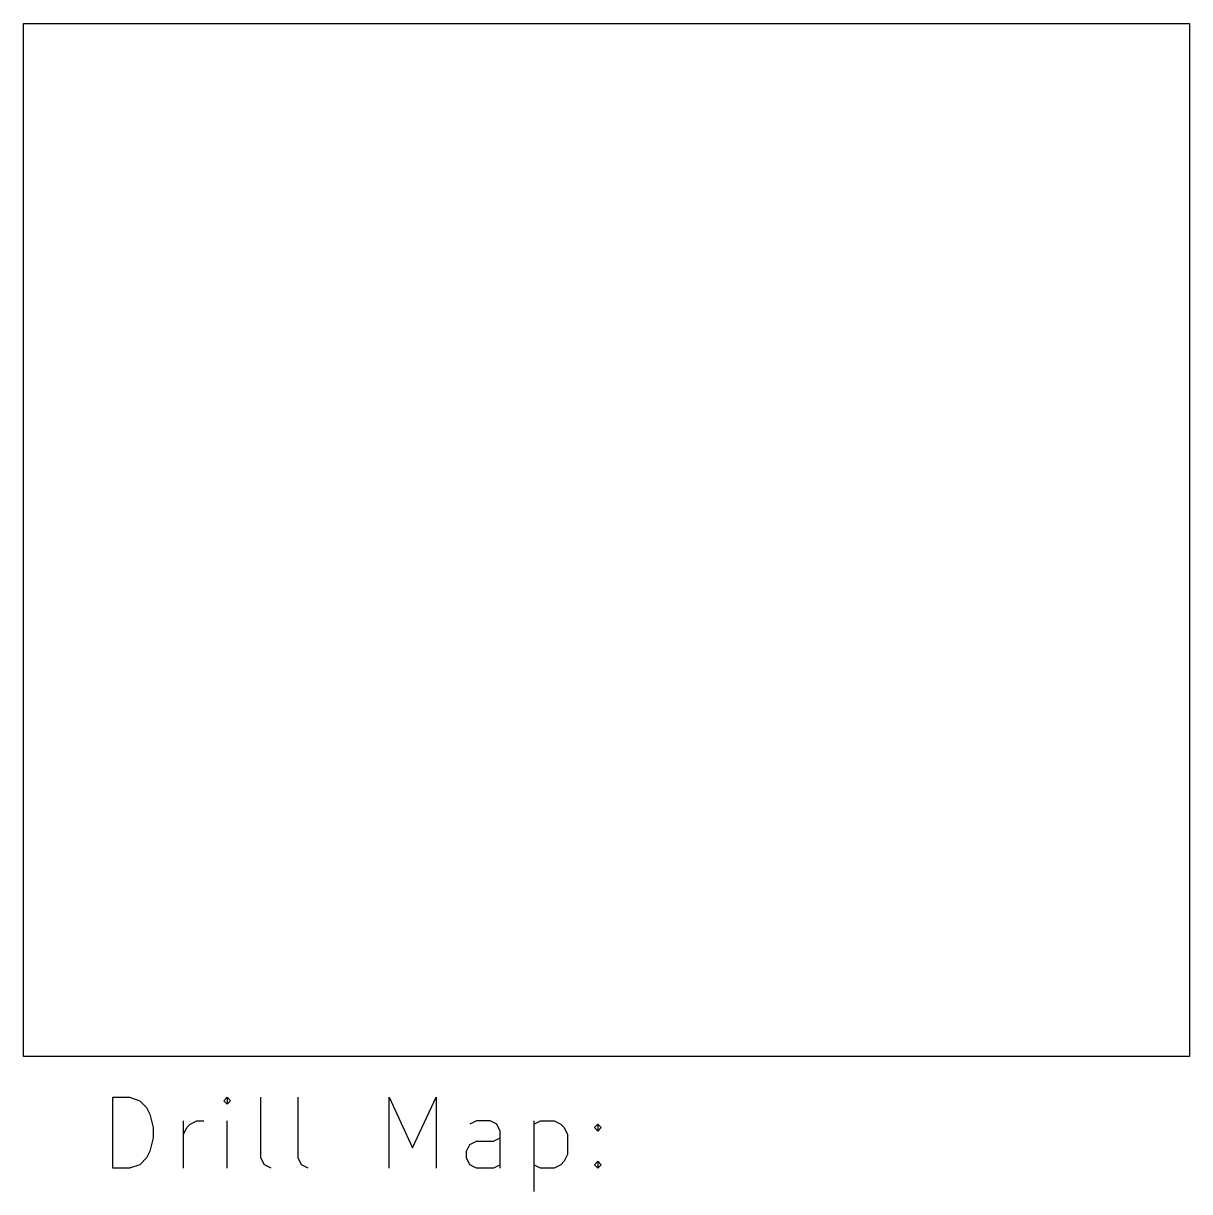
# Model space of a CAD drawing. Extents: x 5.35 to 6.65, y -4.3 to -3.
import ezdxf

# ---------------------------------------------------------------- set-up
doc = ezdxf.new("R2010")
doc.units = 0
doc.header["$MEASUREMENT"] = 0
doc.layers.add('BLACK', color=7, linetype='CONTINUOUS')

msp = doc.modelspace()

# ---------------------------------------------------------------- linework, layer by layer
at = {"layer": 'BLACK', "linetype": 'CONTINUOUS'}
for p, q in [((5.35, -3), (6.64791, -3)), ((5.35, -4.15), (5.35, -3)), ((6.64791, -3), (6.64791, -4.15)), ((6.64791, -4.15), (5.35, -4.15)), ((5.44946, -4.2742), (5.44946, -4.19546)), ((5.44946, -4.19546), (5.4682, -4.19546)), ((5.4682, -4.19546), (5.47945, -4.19921)), ((5.47945, -4.19921), (5.48695, -4.20671)), ((5.57694, -4.19546), (5.57319, -4.19921)), ((5.57319, -4.19921), (5.57694, -4.20296)), ((5.58069, -4.19921), (5.57694, -4.19546)), ((5.57694, -4.19546), (5.57694, -4.20296)), ((5.57694, -4.20296), (5.58069, -4.19921)), ((5.61444, -4.26295), (5.61444, -4.19546)), ((5.65568, -4.26295), (5.65568, -4.19546)), ((5.75692, -4.2742), (5.75692, -4.19546)), ((5.75692, -4.19546), (5.78316, -4.25171)), ((5.78316, -4.25171), (5.80941, -4.19546)), ((5.80941, -4.19546), (5.80941, -4.2742)), ((5.48695, -4.20671), (5.4907, -4.21421)), ((5.4907, -4.21421), (5.49445, -4.22921)), ((5.5282, -4.2742), (5.5282, -4.22171)), ((5.53195, -4.22921), (5.5357, -4.22546)), ((5.5357, -4.22546), (5.54319, -4.22171)), ((5.54319, -4.22171), (5.55069, -4.22171)), ((5.57694, -4.2742), (5.57694, -4.22171)), ((5.85441, -4.22171), (5.84691, -4.22546)), ((5.8694, -4.22171), (5.85441, -4.22171)), ((5.8769, -4.22546), (5.8694, -4.22171)), ((5.88065, -4.23296), (5.8769, -4.22546)), ((5.91815, -4.22171), (5.91815, -4.30045)), ((5.91815, -4.22546), (5.92565, -4.22171)), ((5.92565, -4.22171), (5.94064, -4.22171)), ((5.94064, -4.22171), (5.94814, -4.22546)), ((5.94814, -4.22546), (5.95189, -4.22921)), ((5.98564, -4.22921), (5.98939, -4.22546)), ((5.98939, -4.22546), (5.99314, -4.22921)), ((5.98939, -4.22546), (5.98939, -4.23296)), ((5.49445, -4.22921), (5.49445, -4.24046)), ((5.5282, -4.23671), (5.53195, -4.22921)), ((5.88065, -4.2742), (5.88065, -4.23296)), ((5.95189, -4.22921), (5.95564, -4.23671)), ((5.95564, -4.23671), (5.95564, -4.25921)), ((5.98939, -4.23296), (5.98564, -4.22921)), ((5.99314, -4.22921), (5.98939, -4.23296)), ((5.49445, -4.24046), (5.4907, -4.25546)), ((5.84316, -4.25546), (5.84691, -4.24796)), ((5.84691, -4.24796), (5.85441, -4.24421)), ((5.85441, -4.24421), (5.87315, -4.24421)), ((5.87315, -4.24421), (5.88065, -4.24046)), ((5.48695, -4.26295), (5.47945, -4.27045)), ((5.4907, -4.25546), (5.48695, -4.26295)), ((5.61819, -4.27045), (5.61444, -4.26295)), ((5.65943, -4.27045), (5.65568, -4.26295)), ((5.84316, -4.26295), (5.84316, -4.25546)), ((5.84691, -4.27045), (5.84316, -4.26295)), ((5.95564, -4.25921), (5.95189, -4.2667)), ((5.4682, -4.2742), (5.44946, -4.2742)), ((5.47945, -4.27045), (5.4682, -4.2742)), ((5.62568, -4.2742), (5.61819, -4.27045)), ((5.66693, -4.2742), (5.65943, -4.27045)), ((5.85441, -4.2742), (5.84691, -4.27045)), ((5.87315, -4.2742), (5.85441, -4.2742)), ((5.88065, -4.27045), (5.87315, -4.2742)), ((5.92565, -4.2742), (5.91815, -4.27045)), ((5.94064, -4.2742), (5.92565, -4.2742)), ((5.94814, -4.27045), (5.94064, -4.2742)), ((5.95189, -4.2667), (5.94814, -4.27045)), ((5.98564, -4.27045), (5.98939, -4.2667)), ((5.98939, -4.2742), (5.98564, -4.27045)), ((5.98939, -4.2667), (5.99314, -4.27045)), ((5.98939, -4.2667), (5.98939, -4.2742)), ((5.99314, -4.27045), (5.98939, -4.2742))]:
    msp.add_line(p, q, dxfattribs=at)

doc.saveas('drawing.dxf')
